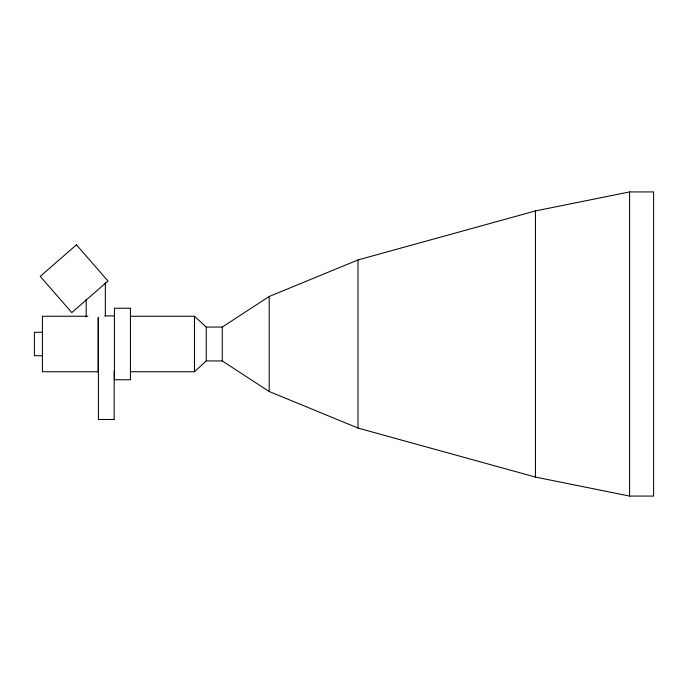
<?xml version="1.0" encoding="UTF-8"?>
<svg xmlns="http://www.w3.org/2000/svg" width="688" height="688" viewBox="0 0 688 688"><rect width="100%" height="100%" fill="white"/><g stroke="black" fill="none" stroke-linecap="round" stroke-linejoin="round"><path stroke-width="1.03" d="M130.436 371.752L194.463 371.752L206.254 360.925L222.267 360.925L269.197 391.515L358.009 428.065L535.445 477.068L629.589 496.065L653.6 496.065L653.6 191.935L629.589 191.935L535.445 210.932L358.009 259.935L269.197 296.485L222.267 327.075L206.254 327.075L194.463 316.248L130.436 316.248M104.843 315.904L114.251 315.904M87.858 316.248L42.407 316.248L42.407 371.752L98.427 371.752M42.407 332.252L34.4 332.252L34.4 355.748L42.407 355.748M114.432 419.482L98.427 419.482L98.427 317.194M629.589 191.935L629.589 496.065M535.445 210.932L535.445 477.068M358.009 259.935L358.009 428.065M269.197 296.485L269.197 391.515M222.267 327.075L222.267 360.925M206.254 327.075L206.254 360.925M194.463 316.248L194.463 371.752M114.156 370.755L114.156 419.482M105.333 282.458L105.333 316.007M98.083 317.796L98.083 372.096M86.198 299.237L86.198 317.056M76.437 244.825L40.239 276.378L71.793 312.576L107.99 281.022L76.437 244.825M130.436 308.241L114.432 308.241L114.432 379.759L130.436 379.759L130.436 308.241"/></g></svg>
